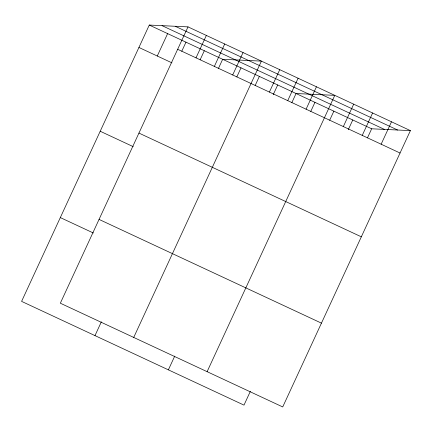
<?xml version="1.0" encoding="UTF-8"?>
<svg xmlns="http://www.w3.org/2000/svg" width="432" height="432" viewBox="0 0 432 432"><rect width="100%" height="100%" fill="white"/><g stroke="black" fill="none" stroke-linecap="round" stroke-linejoin="round"><path stroke-width="0.65" d="M188.012 26.881L60.334 303.205L282.722 406.944L410.4 130.621L188.012 26.881L149.278 25.056L21.6 301.379L243.988 405.119L250.349 391.349M157.275 56.02L167.627 33.615M181.775 51.257L185.971 42.174M196.009 57.845L206.356 35.44M200.124 59.816L204.32 50.733M214.353 66.398L224.705 43.999M94.986 335.61L101.347 321.845M218.468 68.375L222.664 59.292L261.398 61.117L133.72 337.435M232.702 74.957L243.054 52.558M236.817 76.934L241.013 67.851M255.166 85.493L259.362 76.41M269.395 92.075L279.747 69.676M273.229 94.657L277.706 84.969M287.744 100.634L298.096 78.235M168.377 369.846L174.739 356.081M291.859 102.605L296.055 93.528L334.789 95.353L207.112 371.671M306.088 109.193L316.44 86.794M310.759 111.424L314.955 102.346M329.665 120.242L333.86 111.164M343.343 126.571L353.689 104.171M348.289 129.665L352.76 119.977M362.243 135.389L372.595 112.99M367.47 137.878L371.666 128.795L410.4 130.621M381.148 144.207L391.495 121.802M175.23 26.282L397.618 130.021M162.059 25.661L384.448 129.4M149.278 25.056L371.666 128.795M177.66 49.286L400.048 153.025M138.926 47.461L171.952 62.861M138.942 133.078L361.33 236.817M100.208 131.252L133.234 146.659M99.052 219.407L321.44 323.147M60.318 217.582L93.344 232.988"/></g></svg>
